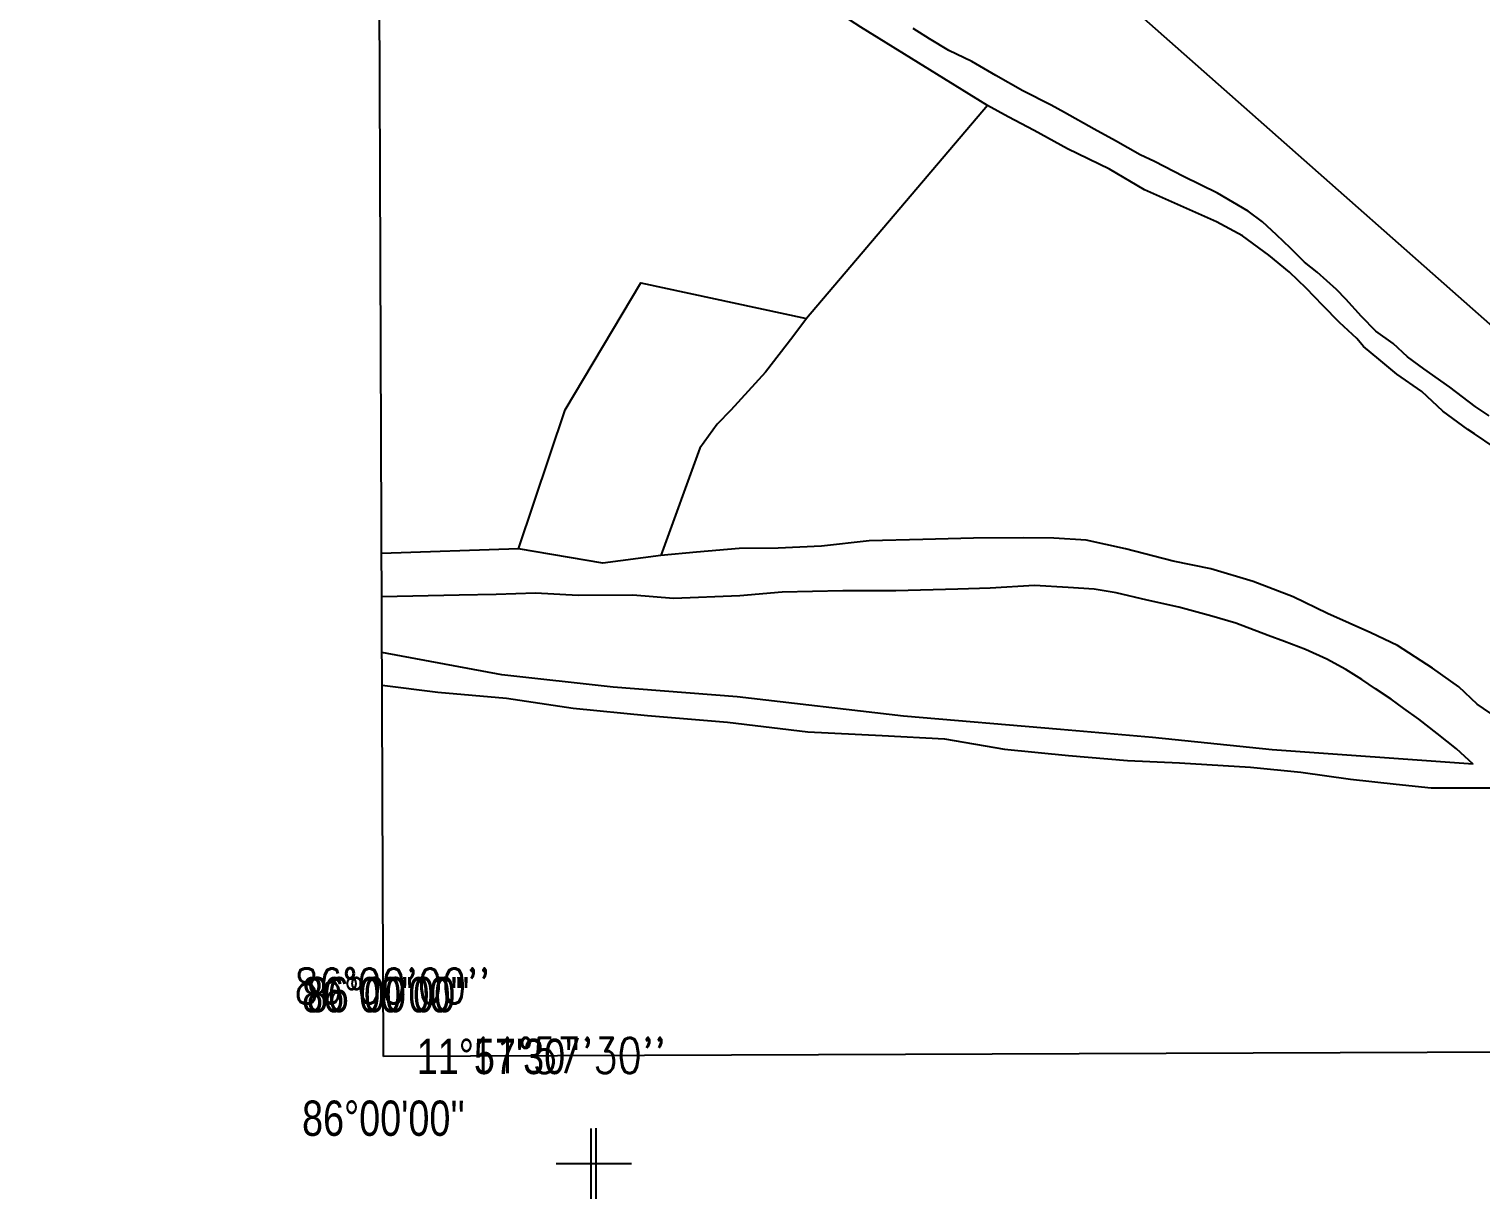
# Model space of a CAD drawing. Header units: millimetres. Extents: x 553705 to 560987, y 1303667 to 1309938.
# Drawn here: x 553705 to 554528, y 1305223 to 1305886 of the extents above; entities that cross this region are included whole.
import ezdxf
from ezdxf.enums import TextEntityAlignment as Align

# ---------------------------------------------------------------- set-up
doc = ezdxf.new("R2010")
doc.units = ezdxf.units.MM
for name, color, linetype in [('2', 7, 'Continuous'), ('42', 7, 'Continuous'), ('43', 7, 'Continuous'), ('44', 7, 'Continuous'), ('CVL_CUADCON_LIN', 8, 'Continuous')]:
    doc.layers.add(name, color=color, linetype=linetype)
doc.styles.add('ROMANS', font='ROMANS', dxfattribs={"height": 0.2})
doc.styles.get("Standard").update_dxf_attribs({"font": 'TCCM____.TTF'})

# ---------------------------------------------------------------- blocks, each defined once
blk = doc.blocks.new('COORD')
at = {"layer": '42', "color": 2, "linetype": 'Continuous'}
for p, q in [((0, -2), (0, 2)), ((-2, 0), (2, 0))]:
    blk.add_line(p, q, dxfattribs=at)
blk = doc.blocks.new('COORD$')
at = {"layer": '42', "color": 2, "linetype": 'Continuous'}
blk.add_blockref('COORD', (0, 0), dxfattribs=at)

msp = doc.modelspace()

# ---------------------------------------------------------------- linework, layer by layer
at = {"layer": '2', "color": 1, "linetype": 'Continuous'}
for p, q in [((554248.039, 1305842.639), (554145.544, 1305721.921)), ((553982.418, 1305591.321), (553904.84, 1305588.686))]:
    msp.add_line(p, q, dxfattribs=at)
for points in [[(554248.039, 1305842.639), (554176.346, 1305886.912), (554135.513, 1305913.594), (554102.863, 1305932.699), (554073.026, 1305949.279), (554036.822, 1305968.103), (553999.1, 1305986.151), (553977.155, 1306000.245), (553954.708, 1306013.316), (553903.164, 1306051.122)], [(554532.264, 1305666.799), (554524.352, 1305672.087), (554510.05, 1305682.928), (554495.243, 1305693.256), (554486.05, 1305700.062), (554477.867, 1305707.639), (554468.164, 1305714.695), (554459.976, 1305723.037), (554451.014, 1305732.9), (554445.896, 1305738.208), (554434.902, 1305748.056), (554427.748, 1305753.859), (554419.818, 1305761.693), (554411.889, 1305769.272), (554403.962, 1305776.596), (554395.79, 1305782.646), (554378.444, 1305792.954), (554359.073, 1305802.229), (554342.756, 1305810.763), (554334.601, 1305814.521), (554320.573, 1305822.563), (554308.587, 1305829.093), (554291.755, 1305838.642), (554284.106, 1305842.658), (554268.044, 1305850.939), (554252.742, 1305859.481), (554239.222, 1305867.527), (554226.223, 1305873.794), (554215.254, 1305880.332), (554206.068, 1305886.119)], [(554535.188, 1305648.996), (554523.957, 1305656.55), (554520.129, 1305659.068), (554506.084, 1305669.402), (554494.066, 1305680.515), (554480.025, 1305690.339), (554469.803, 1305698.92), (554461.116, 1305705.984), (554457.273, 1305710.538), (554447.555, 1305719.632), (554438.087, 1305729.236), (554428.618, 1305739.096), (554419.154, 1305748.191), (554407.401, 1305757.778), (554392.59, 1305768.616), (554377.801, 1305776.652), (554359.199, 1305784.914), (554337.031, 1305794.677), (554317.134, 1305806.494), (554293.429, 1305818.028), (554274.558, 1305828.325), (554259.77, 1305836.107), (554248.039, 1305842.639)], [(553982.418, 1305591.321), (554008.766, 1305670.207), (554051.675, 1305742.089), (554145.544, 1305721.921)], [(554145.544, 1305721.921), (554137.747, 1305711.421), (554122.399, 1305691.442), (554102.745, 1305669.903), (554094.929, 1305661.949), (554085.122, 1305648.378), (554062.96, 1305587.604)], [(554540.386, 1305493.192), (554525.581, 1305503.265), (554515.096, 1305513.117), (554500.287, 1305523.699), (554480.383, 1305536.535), (554465.344, 1305543.806), (554440.627, 1305554.822), (554421.256, 1305564.097), (554398.588, 1305572.838), (554374.66, 1305580.041), (554353.293, 1305584.462), (554326.32, 1305591.387), (554303.933, 1305596.31), (554285.637, 1305597.444), (554268.365, 1305597.568), (554240.174, 1305597.353), (554211.478, 1305596.626), (554181.005, 1305595.885), (554154.104, 1305592.88), (554129.475, 1305591.674), (554107.38, 1305591.506), (554083.265, 1305589.541), (554062.96, 1305587.604)], [(554062.96, 1305587.604), (554030.227, 1305583.281), (553982.418, 1305591.321)], [(554523.288, 1305469.38), (554513.828, 1305477.966), (554502.842, 1305486.795), (554492.37, 1305494.864), (554483.944, 1305500.912), (554476.794, 1305506.205), (554467.862, 1305511.994), (554460.204, 1305517.283), (554451.018, 1305523.07), (554440.308, 1305528.846), (554428.331, 1305534.357), (554416.36, 1305538.85), (554407.191, 1305542.345), (554388.853, 1305549.336), (554375.109, 1305553.306), (554356.532, 1305558.258), (554338.47, 1305562.195), (554320.914, 1305566.391), (554308.452, 1305568.588), (554293.714, 1305569.494), (554274.657, 1305570.623), (554249.523, 1305569.159), (554231.24, 1305568.51), (554196.197, 1305567.48), (554166.226, 1305567.507), (554131.689, 1305566.736), (554107.828, 1305564.772), (554070.249, 1305563.213), (554047.122, 1305565.075), (554016.137, 1305564.839), (553991.999, 1305566.184), (553969.652, 1305565.505), (553948.828, 1305565.092), (553904.928, 1305564.245)], [(554523.288, 1305469.38), (554409.442, 1305477.427), (554341.575, 1305484.551), (554289.475, 1305488.994), (554200.524, 1305496.467), (554106.214, 1305507.464), (554036.072, 1305513.043), (553973.032, 1305519.948), (553905.043, 1305532.67)], [(553905.11, 1305514.081), (553936.782, 1305510.251), (553975.668, 1305506.727), (554013.299, 1305501.156), (554055.493, 1305496.893), (554100.73, 1305493.162), (554146.234, 1305487.651), (554188.411, 1305485.679), (554223.73, 1305483.656), (554257.807, 1305477.803), (554293.9, 1305474.258), (554327.447, 1305471.457), (554356.919, 1305470.153), (554397.068, 1305467.657), (554425.535, 1305464.817), (554453.756, 1305460.957), (554479.684, 1305458.098), (554499.511, 1305455.957), (554537.863, 1305455.994)]]:
    msp.add_lwpolyline(points, dxfattribs=at)
at = {"layer": '43', "color": 1, "linetype": 'Continuous'}
msp.add_lwpolyline([(553889.178, 1309911.573), (560693.97, 1309937.04), (560711.708, 1305329.172), (553905.872, 1305303.788), (553889.178, 1309911.573)], dxfattribs=at)
at = {"layer": 'CVL_CUADCON_LIN', "color": 1, "ltscale": 0.5, "flags": 128}
msp.add_lwpolyline([(553705.094, 1306449.855), (554777.094, 1305502.855)], dxfattribs=at)

# ---------------------------------------------------------------- block references
at = {"layer": '42', "color": 1, "linetype": 'Continuous', "xscale": 10, "yscale": 10}
for p in [(554023.645, 1305243.022), (554026.366, 1305243.067)]:
    msp.add_blockref('COORD$', p, dxfattribs=at)

# ---------------------------------------------------------------- texts
at = {"layer": '44', "color": 1, "linetype": 'Continuous', "style": 'ROMANS', "width": 0.8}
for s, p in [("86%%d00'00''", (553910.977, 1305343.693)), ("11%%d57'30''", (554010.414, 1305304.342))]:
    msp.add_text(s, height=20, dxfattribs=at).set_placement(p, align=Align.MIDDLE)
at = {"layer": '44', "color": 1, "linetype": 'Continuous', "width": 0.8}
for s, p in [("86%%d00'00''", (553905.872, 1305338.788)), ("86%%d00'00''", (553908.593, 1305338.833)), ("11%%d57'30''", (553970.872, 1305303.788)), ("86%%d00'00''", (553905.872, 1305268.788)), ("86%%d00'00''", (553905.872, 1305268.788))]:
    msp.add_text(s, height=20, dxfattribs=at).set_placement(p, align=Align.MIDDLE)

doc.saveas('drawing.dxf')
